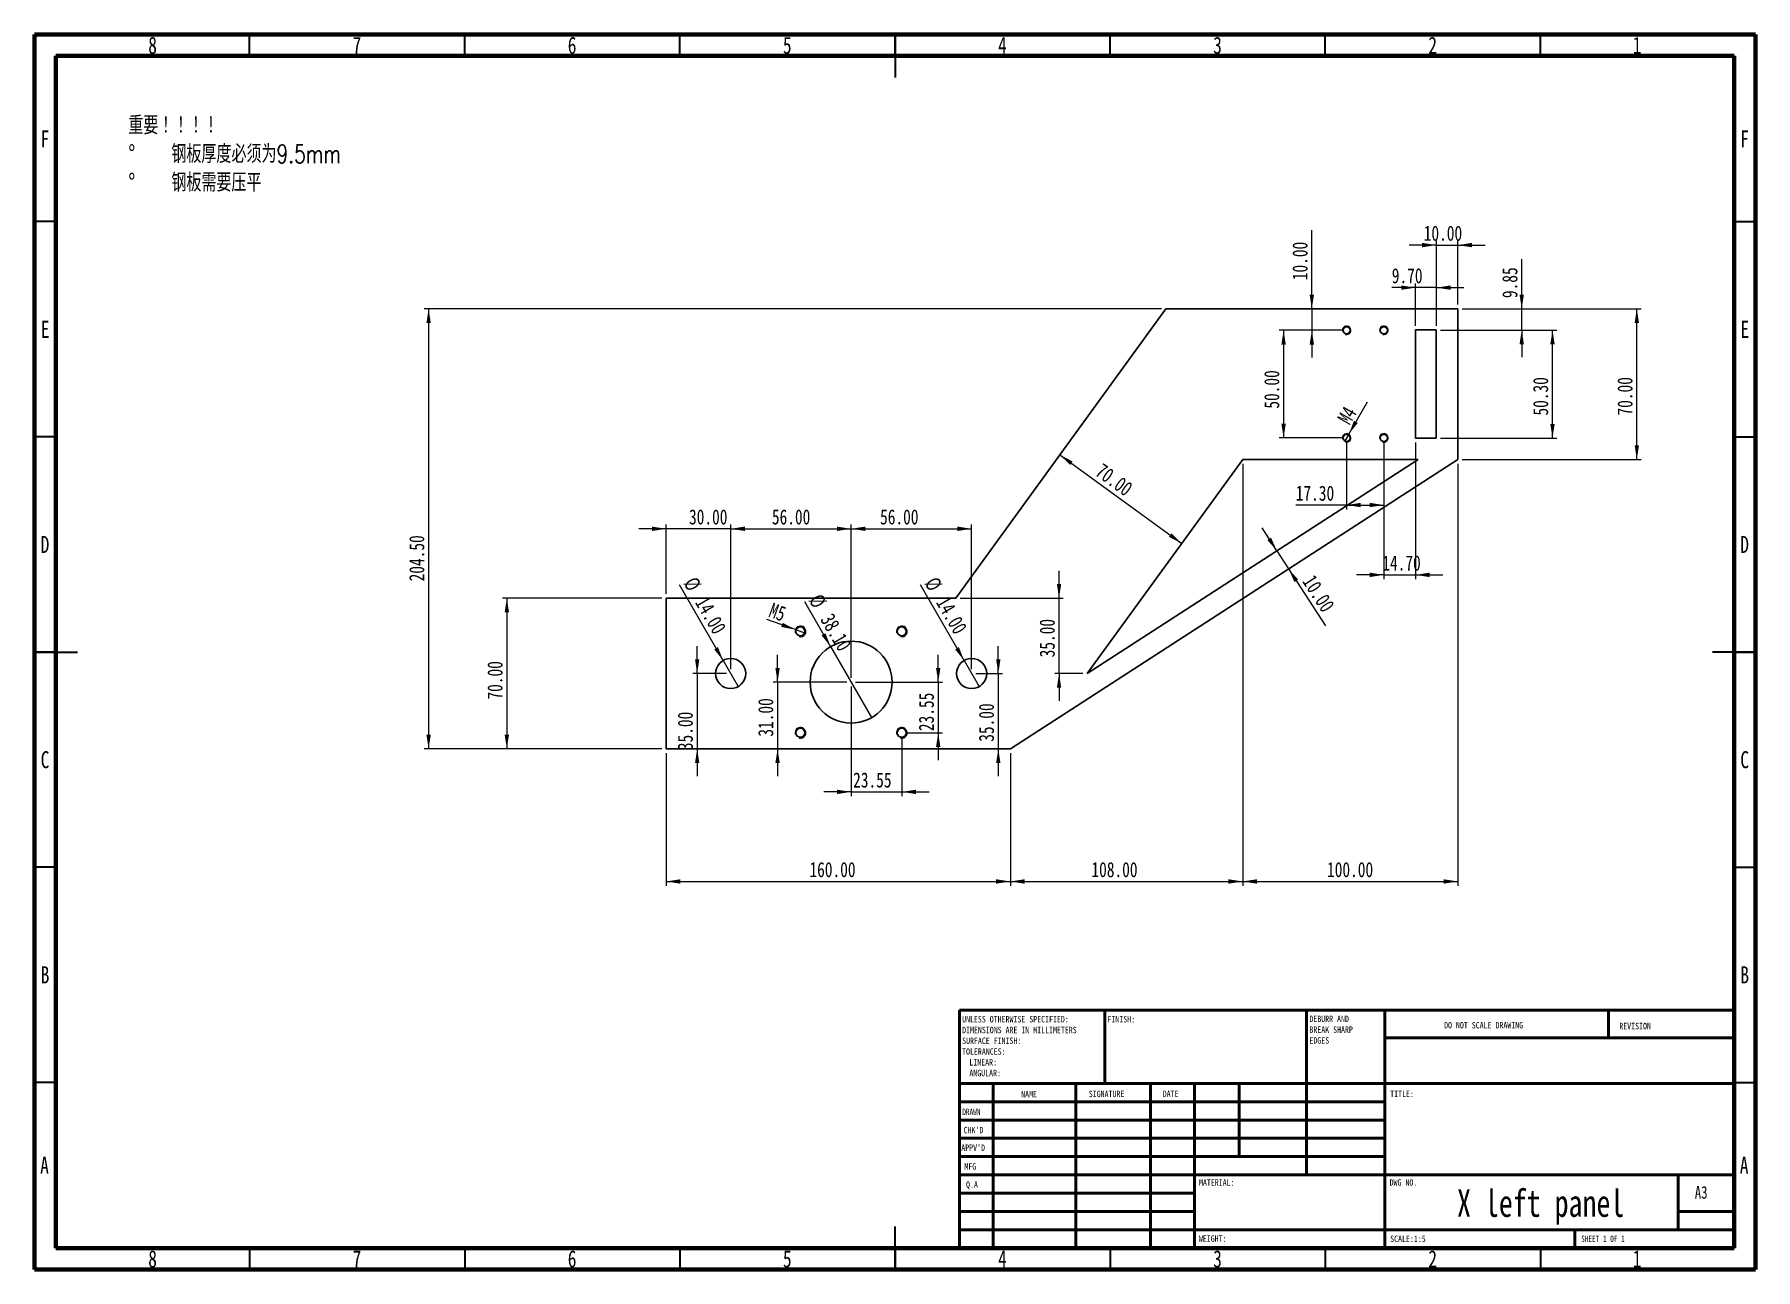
# Model space of a CAD drawing. Header units: millimetres. Extents: x 15 to 415, y 5 to 292.
import ezdxf

# ---------------------------------------------------------------- set-up
doc = ezdxf.new("R2010")
doc.units = ezdxf.units.MM
doc.styles.add('SLDTEXTSTYLE0', font='TXT', dxfattribs={"width": 0.75, "bigfont": 'bigfont'})
doc.styles.add('SLDTEXTSTYLE1', font='TXT', dxfattribs={"width": 0.75})
doc.styles.add('SLDTEXTSTYLE2', font='TXT', dxfattribs={"width": 0.686449})
doc.styles.add('SLDTEXTSTYLE3', font='TXT', dxfattribs={"width": 0.6875})
doc.dimstyles.new('SLDDIMSTYLE0', dxfattribs={"dimtxt": 3.5, "dimasz": 3.302, "dimexe": 0, "dimexo": 0.0625, "dimgap": 0.875, "dimtad": 1, "dimlfac": 2, "dimrnd": 1e-09, "dimzin": 4, "dimdsep": 46, "dimtxsty": 'SLDTEXTSTYLE1', "dimsah": 1, "dimcen": 0.09, "dimadec": 0, "dimazin": 1, "dimtfac": 1, "dimtofl": 0, "dimtmove": 0, "dimatfit": 3, "dimfxl": 0, "dimfrac": 2, "dimtolj": 1, "dimtzin": 12, "dimarcsym": 0})
doc.dimstyles.new('SLDDIMSTYLE1', dxfattribs={"dimtxt": 3.5, "dimasz": 3.302, "dimexe": 0, "dimexo": 0.0625, "dimgap": 0.875, "dimtad": 1, "dimlfac": 2, "dimrnd": 1e-09, "dimzin": 4, "dimdsep": 46, "dimtxsty": 'SLDTEXTSTYLE1', "dimsah": 1, "dimcen": 0.09, "dimadec": 0, "dimazin": 1, "dimtfac": 1, "dimtmove": 0, "dimatfit": 0, "dimfxl": 0, "dimfrac": 2, "dimtolj": 1, "dimtzin": 12, "dimarcsym": 0})
doc.dimstyles.new('SLDDIMSTYLE2', dxfattribs={"dimtxt": 3.5, "dimasz": 3.302, "dimexe": 0, "dimexo": 0.0625, "dimgap": 0.875, "dimtad": 1, "dimlfac": 2, "dimrnd": 1e-09, "dimzin": 12, "dimdsep": 46, "dimtxsty": 'SLDTEXTSTYLE1', "dimblk1": 'NONE', "dimsah": 1, "dimcen": 0, "dimadec": 0, "dimazin": 3, "dimtfac": 1, "dimtmove": 0, "dimatfit": 3, "dimldrblk": 'NONE', "dimfxl": 0, "dimfrac": 2, "dimtolj": 1, "dimtzin": 12, "dimarcsym": 0})
doc.dimstyles.new('SLDDIMSTYLE3', dxfattribs={"dimtxt": 3.5, "dimasz": 3.302, "dimexe": 0, "dimexo": 0.0625, "dimgap": 0.875, "dimtad": 1, "dimlfac": 2, "dimrnd": 1e-09, "dimzin": 12, "dimdsep": 46, "dimtxsty": 'SLDTEXTSTYLE1', "dimsah": 1, "dimcen": 0.09, "dimadec": 0, "dimazin": 3, "dimtfac": 1, "dimtmove": 0, "dimatfit": 0, "dimfxl": 0, "dimfrac": 2, "dimtolj": 1, "dimtzin": 12, "dimarcsym": 0})
doc.dimstyles.new('SLDDIMSTYLE4', dxfattribs={"dimtxt": 3.5, "dimasz": 3.302, "dimexe": 0, "dimexo": 0.0625, "dimgap": 0.875, "dimtad": 1, "dimlfac": 2, "dimrnd": 1e-09, "dimzin": 4, "dimdsep": 46, "dimtxsty": 'SLDTEXTSTYLE1', "dimblk1": 'NONE', "dimsah": 1, "dimcen": 0, "dimadec": 0, "dimazin": 1, "dimtfac": 1, "dimtmove": 0, "dimatfit": 3, "dimldrblk": 'NONE', "dimfxl": 0, "dimfrac": 2, "dimtolj": 1, "dimtzin": 12, "dimarcsym": 0})

# ---------------------------------------------------------------- blocks, each defined once
blk = doc.blocks.new('SW_NOTE_0')
at = {"color": 0, "linetype": 'Continuous', "lineweight": 0, "attachment_point": 1}
for s, insert, char_height, style in [('重要！！！！', (0, 5.46), 4.233, 'SLDTEXTSTYLE0'), ('%%d', (0, -1.19), 4.233, 'SLDTEXTSTYLE1'), ('钢板厚度必须为9.5mm', (10, -1.19), 4.2333, 'SLDTEXTSTYLE0'), ('%%d', (0, -7.83), 4.233, 'SLDTEXTSTYLE1'), ('钢板需要压平', (10, -7.83), 4.233, 'SLDTEXTSTYLE0')]:
    blk.add_mtext(s, dxfattribs=dict(at, insert=insert, char_height=char_height, style=style))
blk = doc.blocks.new('SW_NOTE_0_1')
at = {"color": 0, "linetype": 'Continuous', "lineweight": 0, "char_height": 1.5, "attachment_point": 1, "style": 'SLDTEXTSTYLE1'}
for s, insert in [('UNLESS OTHERWISE SPECIFIED:', (0, 1.93)), ('SURFACE FINISH:', (0, -3.07)), ('DIMENSIONS ARE IN MILLIMETERS', (0, -0.57)), ('TOLERANCES:', (0, -5.57)), ('ANGULAR:', (1.69, -10.57)), ('LINEAR:', (1.69, -8.07))]:
    blk.add_mtext(s, dxfattribs=dict(at, insert=insert))
blk = doc.blocks.new('SW_NOTE_0_2')
at = {"color": 0, "linetype": 'Continuous', "lineweight": 0, "char_height": 1.5, "attachment_point": 1, "style": 'SLDTEXTSTYLE1'}
for s, insert in [('DEBURR AND', (0, 1.93)), ('BREAK SHARP', (0, -0.57)), ('EDGES', (0, -3.07))]:
    blk.add_mtext(s, dxfattribs=dict(at, insert=insert))
blk = doc.blocks.new('_D')
at = {"color": 7, "linetype": 'Continuous', "lineweight": 0}
for p, q in [((160.81, 161), (123.79, 161)), ((124.79, 161), (124.79, 126)), ((160.81, 126), (123.79, 126))]:
    blk.add_line(p, q, dxfattribs=at)
at = {"color": 7, "linetype": 'Continuous', "lineweight": 18}
for points in [[(124.79, 161), (124.28, 157.69), (125.3, 157.69)], [(124.79, 126), (125.3, 129.3), (124.28, 129.3)]]:
    blk.add_solid(points, dxfattribs=at)
at = {"color": 7, "linetype": 'Continuous', "lineweight": 18, "insert": (120.28, 137.45), "char_height": 3.5, "attachment_point": 1, "rotation": 90, "style": 'SLDTEXTSTYLE1'}
blk.add_mtext('70.00', dxfattribs=at)
blk = doc.blocks.new('_D_1')
at = {"color": 7, "linetype": 'Continuous', "lineweight": 0}
for p, q in [((276.97, 228.25), (105.61, 228.25)), ((106.61, 228.25), (106.61, 126)), ((160.81, 126), (105.61, 126))]:
    blk.add_line(p, q, dxfattribs=at)
at = {"color": 7, "linetype": 'Continuous', "lineweight": 18}
for points in [[(106.61, 228.25), (106.1, 224.94), (107.12, 224.94)], [(106.61, 126), (107.12, 129.3), (106.1, 129.3)]]:
    blk.add_solid(points, dxfattribs=at)
at = {"color": 7, "linetype": 'Continuous', "lineweight": 18, "insert": (102.1, 164.91), "char_height": 3.5, "attachment_point": 1, "rotation": 90, "style": 'SLDTEXTSTYLE1'}
blk.add_mtext('204.50', dxfattribs=at)
blk = doc.blocks.new('_D_2')
at = {"color": 7, "linetype": 'Continuous', "lineweight": 0}
for p, q in [((161.81, 125), (161.81, 94.18)), ((241.81, 125), (241.81, 94.18)), ((161.81, 95.18), (241.81, 95.18))]:
    blk.add_line(p, q, dxfattribs=at)
at = {"color": 7, "linetype": 'Continuous', "lineweight": 18}
for points in [[(161.81, 95.18), (165.11, 94.67), (165.11, 95.69)], [(241.81, 95.18), (238.5, 95.69), (238.5, 94.67)]]:
    blk.add_solid(points, dxfattribs=at)
at = {"color": 7, "linetype": 'Continuous', "lineweight": 18, "insert": (195.12, 99.69), "char_height": 3.5, "attachment_point": 1, "style": 'SLDTEXTSTYLE1'}
blk.add_mtext('160.00', dxfattribs=at)
blk = doc.blocks.new('_D_3')
at = {"color": 7, "linetype": 'Continuous', "lineweight": 0}
for p, q in [((295.81, 192.25), (295.81, 94.18)), ((241.81, 125), (241.81, 94.18)), ((241.81, 95.18), (295.81, 95.18))]:
    blk.add_line(p, q, dxfattribs=at)
at = {"color": 7, "linetype": 'Continuous', "lineweight": 18}
for points in [[(241.81, 95.18), (245.11, 94.67), (245.11, 95.69)], [(295.81, 95.18), (292.5, 95.69), (292.5, 94.67)]]:
    blk.add_solid(points, dxfattribs=at)
at = {"color": 7, "linetype": 'Continuous', "lineweight": 18, "insert": (260.65, 99.69), "char_height": 3.5, "attachment_point": 1, "style": 'SLDTEXTSTYLE1'}
blk.add_mtext('108.00', dxfattribs=at)
blk = doc.blocks.new('_D_4')
at = {"color": 7, "linetype": 'Continuous', "lineweight": 0}
for p, q in [((295.81, 192.25), (295.81, 94.18)), ((345.81, 192.25), (345.81, 94.18)), ((295.81, 95.18), (345.81, 95.18))]:
    blk.add_line(p, q, dxfattribs=at)
at = {"color": 7, "linetype": 'Continuous', "lineweight": 18}
for points in [[(295.81, 95.18), (299.11, 94.67), (299.11, 95.69)], [(345.81, 95.18), (342.5, 95.69), (342.5, 94.67)]]:
    blk.add_solid(points, dxfattribs=at)
at = {"color": 7, "linetype": 'Continuous', "lineweight": 18, "insert": (315.41, 99.69), "char_height": 3.5, "attachment_point": 1, "style": 'SLDTEXTSTYLE1'}
blk.add_mtext('100.00', dxfattribs=at)
blk = doc.blocks.new('_D_5')
at = {"color": 7, "linetype": 'Continuous', "lineweight": 0}
for p, q in [((346.81, 228.25), (388.4, 228.25)), ((387.4, 193.25), (387.4, 228.25)), ((346.81, 193.25), (388.4, 193.25))]:
    blk.add_line(p, q, dxfattribs=at)
at = {"color": 7, "linetype": 'Continuous', "lineweight": 18}
for points in [[(387.4, 228.25), (386.89, 224.94), (387.91, 224.94)], [(387.4, 193.25), (387.91, 196.55), (386.89, 196.55)]]:
    blk.add_solid(points, dxfattribs=at)
at = {"color": 7, "linetype": 'Continuous', "lineweight": 18, "insert": (382.89, 203.45), "char_height": 3.5, "attachment_point": 1, "rotation": 90, "style": 'SLDTEXTSTYLE1'}
blk.add_mtext('70.00', dxfattribs=at)
blk = doc.blocks.new('_D_6')
at = {"color": 7, "linetype": 'Continuous', "lineweight": 0}
blk.add_line((253.31, 194.3), (281.63, 173.73), dxfattribs=at)
at = {"color": 7, "linetype": 'Continuous', "lineweight": 18}
for points in [[(253.31, 194.3), (255.69, 191.95), (256.28, 192.78)], [(281.63, 173.73), (279.26, 176.08), (278.66, 175.26)]]:
    blk.add_solid(points, dxfattribs=at)
at = {"color": 7, "linetype": 'Continuous', "lineweight": 18, "insert": (263.35, 192.59), "char_height": 3.5, "attachment_point": 1, "rotation": 324.0004, "style": 'SLDTEXTSTYLE1'}
blk.add_mtext('70.00', dxfattribs=at)
blk = doc.blocks.new('_D_7')
at = {"color": 7, "linetype": 'Continuous', "lineweight": 0}
for p, q in [((341.81, 223.32), (368.81, 223.32)), ((367.81, 198.17), (367.81, 223.32)), ((341.81, 198.17), (368.81, 198.17))]:
    blk.add_line(p, q, dxfattribs=at)
at = {"color": 7, "linetype": 'Continuous', "lineweight": 18}
for points in [[(367.81, 223.32), (367.3, 220.02), (368.31, 220.02)], [(367.81, 198.17), (368.31, 201.47), (367.3, 201.47)]]:
    blk.add_solid(points, dxfattribs=at)
at = {"color": 7, "linetype": 'Continuous', "lineweight": 18, "insert": (363.29, 203.44), "char_height": 3.5, "attachment_point": 1, "rotation": 90, "style": 'SLDTEXTSTYLE1'}
blk.add_mtext('50.30', dxfattribs=at)
blk = doc.blocks.new('_D_8')
at = {"color": 7, "linetype": 'Continuous', "lineweight": 0}
for p, q in [((319.96, 197.25), (319.96, 181.65)), ((328.61, 197.25), (328.61, 181.65)), ((319.96, 182.65), (308.14, 182.65)), ((319.96, 182.65), (328.61, 182.65))]:
    blk.add_line(p, q, dxfattribs=at)
at = {"color": 7, "linetype": 'Continuous', "lineweight": 18}
for points in [[(319.96, 182.65), (323.26, 182.14), (323.26, 183.16)], [(328.61, 182.65), (325.3, 183.16), (325.3, 182.14)]]:
    blk.add_solid(points, dxfattribs=at)
at = {"color": 7, "linetype": 'Continuous', "lineweight": 18, "insert": (308.14, 187.16), "char_height": 3.5, "attachment_point": 1, "style": 'SLDTEXTSTYLE1'}
blk.add_mtext('17.30', dxfattribs=at)
blk = doc.blocks.new('_D_9')
at = {"color": 7, "linetype": 'Continuous', "lineweight": 0}
for p, q in [((328.61, 197.25), (328.61, 165.42)), ((335.96, 197.17), (335.96, 165.42)), ((328.61, 166.42), (322.26, 166.42)), ((328.61, 166.42), (335.96, 166.42)), ((335.96, 166.42), (342.31, 166.42))]:
    blk.add_line(p, q, dxfattribs=at)
at = {"color": 7, "linetype": 'Continuous', "lineweight": 18}
for points in [[(328.61, 166.42), (325.3, 166.93), (325.3, 165.91)], [(335.96, 166.42), (339.26, 165.91), (339.26, 166.93)]]:
    blk.add_solid(points, dxfattribs=at)
at = {"color": 7, "linetype": 'Continuous', "lineweight": 18, "insert": (328.25, 170.93), "char_height": 3.5, "attachment_point": 1, "style": 'SLDTEXTSTYLE1'}
blk.add_mtext('14.70', dxfattribs=at)
blk = doc.blocks.new('_D_10')
at = {"color": 7, "linetype": 'Continuous', "lineweight": 0}
for p, q in [((318.96, 223.25), (304.31, 223.25)), ((305.31, 223.25), (305.31, 198.25)), ((318.96, 198.25), (304.31, 198.25))]:
    blk.add_line(p, q, dxfattribs=at)
at = {"color": 7, "linetype": 'Continuous', "lineweight": 18}
for points in [[(305.31, 223.25), (304.8, 219.94), (305.82, 219.94)], [(305.31, 198.25), (305.82, 201.55), (304.8, 201.55)]]:
    blk.add_solid(points, dxfattribs=at)
at = {"color": 7, "linetype": 'Continuous', "lineweight": 18, "insert": (300.8, 205.04), "char_height": 3.5, "attachment_point": 1, "rotation": 90, "style": 'SLDTEXTSTYLE1'}
blk.add_mtext('50.00', dxfattribs=at)
blk = doc.blocks.new('_D_11')
at = {"color": 7, "linetype": 'Continuous', "lineweight": 0}
for p, q in [((311.87, 228.25), (311.87, 246.52)), ((311.87, 228.25), (311.87, 223.25)), ((318.96, 223.25), (310.87, 223.25)), ((311.87, 223.25), (311.87, 216.9))]:
    blk.add_line(p, q, dxfattribs=at)
at = {"color": 7, "linetype": 'Continuous', "lineweight": 18}
for points in [[(311.87, 228.25), (312.38, 231.55), (311.36, 231.55)], [(311.87, 223.25), (311.36, 219.94), (312.38, 219.94)]]:
    blk.add_solid(points, dxfattribs=at)
at = {"color": 7, "linetype": 'Continuous', "lineweight": 18, "insert": (307.36, 234.89), "char_height": 3.5, "attachment_point": 1, "rotation": 90, "style": 'SLDTEXTSTYLE1'}
blk.add_mtext('10.00', dxfattribs=at)
blk = doc.blocks.new('_D_12')
at = {"color": 7, "linetype": 'Continuous', "lineweight": 0}
for q in [(324.78, 206.61), (319.46, 197.38)]:
    blk.add_line((320.46, 199.11), q, dxfattribs=at)
at = {"color": 7, "linetype": 'Continuous', "lineweight": 18}
blk.add_solid([(320.46, 199.11), (322.55, 201.72), (321.67, 202.23)], dxfattribs=at)
at = {"color": 7, "linetype": 'Continuous', "lineweight": 18, "insert": (317.62, 202.81), "char_height": 3.5, "attachment_point": 1, "rotation": 60, "style": 'SLDTEXTSTYLE1'}
blk.add_mtext('M4', dxfattribs=at)
blk = doc.blocks.new('_None')
blk = doc.blocks.new('_D_13')
at = {"color": 7, "linetype": 'Continuous', "lineweight": 0}
for p, q in [((335.96, 233.16), (330.46, 233.16)), ((335.96, 224.32), (335.96, 234.16)), ((340.81, 233.16), (335.96, 233.16)), ((340.81, 224.32), (340.81, 234.16)), ((340.81, 233.16), (347.16, 233.16))]:
    blk.add_line(p, q, dxfattribs=at)
at = {"color": 7, "linetype": 'Continuous', "lineweight": 18}
for points in [[(335.96, 233.16), (332.65, 233.67), (332.65, 232.66)], [(340.81, 233.16), (344.11, 232.66), (344.11, 233.67)]]:
    blk.add_solid(points, dxfattribs=at)
at = {"color": 7, "linetype": 'Continuous', "lineweight": 18, "insert": (330.46, 237.68), "char_height": 3.5, "attachment_point": 1, "style": 'SLDTEXTSTYLE1'}
blk.add_mtext('9.70', dxfattribs=at)
blk = doc.blocks.new('_D_14')
at = {"color": 7, "linetype": 'Continuous', "lineweight": 0}
for p, q in [((340.81, 224.32), (340.81, 244.05)), ((345.81, 229.25), (345.81, 244.05)), ((340.81, 243.05), (334.46, 243.05)), ((340.81, 243.05), (345.81, 243.05)), ((345.81, 243.05), (352.16, 243.05))]:
    blk.add_line(p, q, dxfattribs=at)
at = {"color": 7, "linetype": 'Continuous', "lineweight": 18}
for points in [[(340.81, 243.05), (337.5, 243.56), (337.5, 242.54)], [(345.81, 243.05), (349.11, 242.54), (349.11, 243.56)]]:
    blk.add_solid(points, dxfattribs=at)
at = {"color": 7, "linetype": 'Continuous', "lineweight": 18, "insert": (337.88, 247.56), "char_height": 3.5, "attachment_point": 1, "style": 'SLDTEXTSTYLE1'}
blk.add_mtext('10.00', dxfattribs=at)
blk = doc.blocks.new('_D_15')
at = {"color": 7, "linetype": 'Continuous', "lineweight": 0}
for p, q in [((360.65, 228.25), (360.65, 239.79)), ((346.81, 228.25), (361.65, 228.25)), ((360.65, 223.32), (360.65, 228.25)), ((341.81, 223.32), (361.65, 223.32)), ((360.65, 223.32), (360.65, 216.97))]:
    blk.add_line(p, q, dxfattribs=at)
at = {"color": 7, "linetype": 'Continuous', "lineweight": 18}
for points in [[(360.65, 228.25), (361.16, 231.55), (360.14, 231.55)], [(360.65, 223.32), (360.14, 220.02), (361.16, 220.02)]]:
    blk.add_solid(points, dxfattribs=at)
at = {"color": 7, "linetype": 'Continuous', "lineweight": 18, "insert": (356.14, 230.74), "char_height": 3.5, "attachment_point": 1, "rotation": 90, "style": 'SLDTEXTSTYLE1'}
blk.add_mtext('9.85', dxfattribs=at)
blk = doc.blocks.new('_D_16')
at = {"color": 7, "linetype": 'Continuous', "lineweight": 0}
for p, q in [((303.76, 172.01), (300.31, 177.34)), ((303.76, 172.01), (306.47, 167.81)), ((306.47, 167.81), (315.03, 154.57))]:
    blk.add_line(p, q, dxfattribs=at)
at = {"color": 7, "linetype": 'Continuous', "lineweight": 18}
for points in [[(303.76, 172.01), (302.39, 175.06), (301.54, 174.51)], [(306.47, 167.81), (307.84, 164.76), (308.69, 165.32)]]:
    blk.add_solid(points, dxfattribs=at)
at = {"color": 7, "linetype": 'Continuous', "lineweight": 18, "insert": (312.5, 166.8), "char_height": 3.5, "attachment_point": 1, "rotation": 302.8881, "style": 'SLDTEXTSTYLE1'}
blk.add_mtext('10.00', dxfattribs=at)
blk = doc.blocks.new('_D_17')
at = {"color": 7, "linetype": 'Continuous', "lineweight": 0}
for p, q in [((253.12, 161), (253.12, 167.35)), ((230.11, 161), (254.12, 161)), ((253.12, 143.5), (253.12, 161)), ((258.66, 143.5), (252.12, 143.5)), ((253.12, 143.5), (253.12, 137.15))]:
    blk.add_line(p, q, dxfattribs=at)
at = {"color": 7, "linetype": 'Continuous', "lineweight": 18}
for points in [[(253.12, 161), (253.63, 164.3), (252.62, 164.3)], [(253.12, 143.5), (252.62, 140.19), (253.63, 140.19)]]:
    blk.add_solid(points, dxfattribs=at)
at = {"color": 7, "linetype": 'Continuous', "lineweight": 18, "insert": (248.61, 147.25), "char_height": 3.5, "attachment_point": 1, "rotation": 90, "style": 'SLDTEXTSTYLE1'}
blk.add_mtext('35.00', dxfattribs=at)
blk = doc.blocks.new('_D_18')
at = {"color": 7, "linetype": 'Continuous', "lineweight": 0}
for q in [(164.92, 164.09), (178.56, 140.47)]:
    blk.add_line((175.06, 146.53), q, dxfattribs=at)
at = {"color": 7, "linetype": 'Continuous', "lineweight": 18}
blk.add_solid([(175.06, 146.53), (173.84, 149.64), (172.96, 149.13)], dxfattribs=at)
at = {"color": 7, "linetype": 'Continuous', "lineweight": 18, "char_height": 3.5, "attachment_point": 1, "rotation": 300, "style": 'SLDTEXTSTYLE1'}
for s, insert in [('%%c', (168.79, 166.32)), ('14.00', (171.47, 161.78))]:
    blk.add_mtext(s, dxfattribs=dict(at, insert=insert))
blk = doc.blocks.new('_D_19')
at = {"color": 7, "linetype": 'Continuous', "lineweight": 0}
for q in [(194.04, 160.15), (209.57, 133.25)]:
    blk.add_line((200.04, 149.75), q, dxfattribs=at)
at = {"color": 7, "linetype": 'Continuous', "lineweight": 18}
blk.add_solid([(200.04, 149.75), (198.83, 152.86), (197.95, 152.35)], dxfattribs=at)
at = {"color": 7, "linetype": 'Continuous', "lineweight": 18, "char_height": 3.5, "attachment_point": 1, "rotation": 300, "style": 'SLDTEXTSTYLE1'}
for s, insert in [('%%c', (197.89, 162.37)), ('38.10', (200.58, 157.83))]:
    blk.add_mtext(s, dxfattribs=dict(at, insert=insert))
blk = doc.blocks.new('_D_20')
at = {"color": 7, "linetype": 'Continuous', "lineweight": 0}
for q in [(220.92, 164.09), (234.56, 140.47)]:
    blk.add_line((231.06, 146.53), q, dxfattribs=at)
at = {"color": 7, "linetype": 'Continuous', "lineweight": 18}
blk.add_solid([(231.06, 146.53), (229.84, 149.64), (228.96, 149.13)], dxfattribs=at)
at = {"color": 7, "linetype": 'Continuous', "lineweight": 18, "char_height": 3.5, "attachment_point": 1, "rotation": 300, "style": 'SLDTEXTSTYLE1'}
for s, insert in [('%%c', (224.79, 166.32)), ('14.00', (227.47, 161.78))]:
    blk.add_mtext(s, dxfattribs=dict(at, insert=insert))
blk = doc.blocks.new('_D_21')
at = {"color": 7, "linetype": 'Continuous', "lineweight": 0}
for p, q in [((161.81, 177.13), (155.46, 177.13)), ((161.81, 162), (161.81, 178.13)), ((176.81, 177.13), (161.81, 177.13)), ((176.81, 144.5), (176.81, 178.13)), ((176.81, 177.13), (183.16, 177.13))]:
    blk.add_line(p, q, dxfattribs=at)
at = {"color": 7, "linetype": 'Continuous', "lineweight": 18}
for points in [[(161.81, 177.13), (158.5, 177.64), (158.5, 176.62)], [(176.81, 177.13), (180.11, 176.62), (180.11, 177.64)]]:
    blk.add_solid(points, dxfattribs=at)
at = {"color": 7, "linetype": 'Continuous', "lineweight": 18, "insert": (167.13, 181.64), "char_height": 3.5, "attachment_point": 1, "style": 'SLDTEXTSTYLE1'}
blk.add_mtext('30.00', dxfattribs=at)
blk = doc.blocks.new('_D_22')
at = {"color": 7, "linetype": 'Continuous', "lineweight": 0}
for p, q in [((176.81, 144.5), (176.81, 178.13)), ((176.81, 177.13), (204.81, 177.13)), ((204.81, 142.5), (204.81, 178.13))]:
    blk.add_line(p, q, dxfattribs=at)
at = {"color": 7, "linetype": 'Continuous', "lineweight": 18}
for points in [[(176.81, 177.13), (180.11, 176.62), (180.11, 177.64)], [(204.81, 177.13), (201.5, 177.64), (201.5, 176.62)]]:
    blk.add_solid(points, dxfattribs=at)
at = {"color": 7, "linetype": 'Continuous', "lineweight": 18, "insert": (186.39, 181.64), "char_height": 3.5, "attachment_point": 1, "style": 'SLDTEXTSTYLE1'}
blk.add_mtext('56.00', dxfattribs=at)
blk = doc.blocks.new('_D_23')
at = {"color": 7, "linetype": 'Continuous', "lineweight": 0}
for p, q in [((204.81, 140.5), (204.81, 115)), ((216.58, 128.72), (216.58, 115)), ((204.81, 116), (198.46, 116)), ((204.81, 116), (216.58, 116)), ((216.58, 116), (222.93, 116))]:
    blk.add_line(p, q, dxfattribs=at)
at = {"color": 7, "linetype": 'Continuous', "lineweight": 18}
for points in [[(204.81, 116), (201.5, 116.5), (201.5, 115.49)], [(216.58, 116), (219.88, 115.49), (219.88, 116.5)]]:
    blk.add_solid(points, dxfattribs=at)
at = {"color": 7, "linetype": 'Continuous', "lineweight": 18, "insert": (205.27, 120.51), "char_height": 3.5, "attachment_point": 1, "style": 'SLDTEXTSTYLE1'}
blk.add_mtext('23.55', dxfattribs=at)
blk = doc.blocks.new('_D_24')
at = {"color": 7, "linetype": 'Continuous', "lineweight": 0}
for p, q in [((225.04, 141.5), (225.04, 147.85)), ((205.81, 141.5), (226.04, 141.5)), ((225.04, 141.5), (225.04, 129.72)), ((217.58, 129.72), (226.04, 129.72)), ((225.04, 129.72), (225.04, 123.37))]:
    blk.add_line(p, q, dxfattribs=at)
at = {"color": 7, "linetype": 'Continuous', "lineweight": 18}
for points in [[(225.04, 141.5), (225.55, 144.8), (224.53, 144.8)], [(225.04, 129.72), (224.53, 126.42), (225.55, 126.42)]]:
    blk.add_solid(points, dxfattribs=at)
at = {"color": 7, "linetype": 'Continuous', "lineweight": 18, "insert": (220.53, 130.11), "char_height": 3.5, "attachment_point": 1, "rotation": 90, "style": 'SLDTEXTSTYLE1'}
blk.add_mtext('23.55', dxfattribs=at)
blk = doc.blocks.new('_D_25')
at = {"color": 7, "linetype": 'Continuous', "lineweight": 0}
for p, q in [((204.81, 142.5), (204.81, 178.13)), ((204.81, 177.13), (232.81, 177.13)), ((232.81, 144.5), (232.81, 178.13))]:
    blk.add_line(p, q, dxfattribs=at)
at = {"color": 7, "linetype": 'Continuous', "lineweight": 18}
for points in [[(204.81, 177.13), (208.11, 176.62), (208.11, 177.64)], [(232.81, 177.13), (229.5, 177.64), (229.5, 176.62)]]:
    blk.add_solid(points, dxfattribs=at)
at = {"color": 7, "linetype": 'Continuous', "lineweight": 18, "insert": (211.53, 181.64), "char_height": 3.5, "attachment_point": 1, "style": 'SLDTEXTSTYLE1'}
blk.add_mtext('56.00', dxfattribs=at)
blk = doc.blocks.new('_D_26')
at = {"color": 7, "linetype": 'Continuous', "lineweight": 0}
for p, q in [((169.02, 143.5), (169.02, 149.85)), ((175.81, 143.5), (168.02, 143.5)), ((169.02, 143.5), (169.02, 126)), ((169.02, 126), (169.02, 119.65))]:
    blk.add_line(p, q, dxfattribs=at)
at = {"color": 7, "linetype": 'Continuous', "lineweight": 18}
for points in [[(169.02, 143.5), (169.53, 146.8), (168.52, 146.8)], [(169.02, 126), (168.52, 122.69), (169.53, 122.69)]]:
    blk.add_solid(points, dxfattribs=at)
at = {"color": 7, "linetype": 'Continuous', "lineweight": 18, "insert": (164.51, 125.69), "char_height": 3.5, "attachment_point": 1, "rotation": 90, "style": 'SLDTEXTSTYLE1'}
blk.add_mtext('35.00', dxfattribs=at)
blk = doc.blocks.new('_D_27')
at = {"color": 7, "linetype": 'Continuous', "lineweight": 0}
for p, q in [((187.71, 141.5), (187.71, 147.85)), ((203.81, 141.5), (186.71, 141.5)), ((187.71, 141.5), (187.71, 126)), ((187.71, 126), (187.71, 119.65))]:
    blk.add_line(p, q, dxfattribs=at)
at = {"color": 7, "linetype": 'Continuous', "lineweight": 18}
for points in [[(187.71, 141.5), (188.22, 144.8), (187.2, 144.8)], [(187.71, 126), (187.2, 122.69), (188.22, 122.69)]]:
    blk.add_solid(points, dxfattribs=at)
at = {"color": 7, "linetype": 'Continuous', "lineweight": 18, "insert": (183.2, 128.83), "char_height": 3.5, "attachment_point": 1, "rotation": 90, "style": 'SLDTEXTSTYLE1'}
blk.add_mtext('31.00', dxfattribs=at)
blk = doc.blocks.new('_D_28')
at = {"color": 7, "linetype": 'Continuous', "lineweight": 0}
for q in [(185.2, 156.08), (194.21, 152.85)]:
    blk.add_line((191.85, 153.69), q, dxfattribs=at)
at = {"color": 7, "linetype": 'Continuous', "lineweight": 18}
blk.add_solid([(191.85, 153.69), (188.92, 155.28), (188.57, 154.33)], dxfattribs=at)
at = {"color": 7, "linetype": 'Continuous', "lineweight": 18, "insert": (186.62, 160.04), "char_height": 3.5, "attachment_point": 1, "rotation": 340.3018, "style": 'SLDTEXTSTYLE1'}
blk.add_mtext('M5', dxfattribs=at)
blk = doc.blocks.new('_D_29')
at = {"color": 7, "linetype": 'Continuous', "lineweight": 0}
for p, q in [((239.01, 143.5), (239.01, 149.85)), ((233.81, 143.5), (240.01, 143.5)), ((239.01, 143.5), (239.01, 126)), ((239.01, 126), (239.01, 119.65))]:
    blk.add_line(p, q, dxfattribs=at)
at = {"color": 7, "linetype": 'Continuous', "lineweight": 18}
for points in [[(239.01, 143.5), (239.51, 146.8), (238.5, 146.8)], [(239.01, 126), (238.5, 122.69), (239.51, 122.69)]]:
    blk.add_solid(points, dxfattribs=at)
at = {"color": 7, "linetype": 'Continuous', "lineweight": 18, "insert": (234.49, 127.64), "char_height": 3.5, "attachment_point": 1, "rotation": 90, "style": 'SLDTEXTSTYLE1'}
blk.add_mtext('35.00', dxfattribs=at)

msp = doc.modelspace()

# ---------------------------------------------------------------- linework, layer by layer
at = {"color": 7, "linetype": 'Continuous', "lineweight": 70}
for p, q in [((15, 5), (15, 292)), ((15, 292), (415, 292)), ((415, 292), (415, 5)), ((20, 10), (20, 287)), ((20, 287), (410, 287)), ((410, 287), (410, 10)), ((410, 10), (20, 10)), ((415, 5), (15, 5))]:
    msp.add_line(p, q, dxfattribs=at)
at = {"color": 7, "linetype": 'Continuous', "lineweight": 35}
for p, q in [((65, 287), (65, 292)), ((115, 287), (115, 292)), ((165, 287), (165, 292)), ((215, 292), (215, 282)), ((215, 287), (215, 292)), ((265, 287), (265, 292)), ((315, 287), (315, 292)), ((365, 287), (365, 292)), ((20, 248.5), (15, 248.5)), ((410, 248.5), (415, 248.5)), ((20, 198.5), (15, 198.5)), ((410, 198.5), (415, 198.5)), ((15, 148.5), (25, 148.5)), ((20, 148.5), (15, 148.5)), ((415, 148.5), (405, 148.5)), ((410, 148.5), (415, 148.5)), ((20, 98.5), (15, 98.5)), ((410, 98.5), (415, 98.5)), ((20, 48.5), (15, 48.5)), ((410, 48.5), (415, 48.5)), ((215, 5), (215, 15)), ((65, 10), (65, 5)), ((115, 10), (115, 5)), ((165, 10), (165, 5)), ((215, 10), (215, 5)), ((265, 10), (265, 5)), ((315, 10), (315, 5)), ((365, 10), (365, 5))]:
    msp.add_line(p, q, dxfattribs=at)
at = {"color": 7, "linetype": 'Continuous', "lineweight": 25}
for p, q in [((277.9722, 228.2469), (229.113, 160.9969)), ((345.8058, 228.2469), (277.9722, 228.2469)), ((345.8058, 193.2469), (345.8058, 228.2469)), ((340.8058, 223.3219), (335.9558, 223.3219)), ((335.9558, 223.3219), (335.9558, 198.1719)), ((340.8058, 198.1719), (340.8058, 223.3219)), ((335.9558, 198.1719), (340.8058, 198.1719)), ((241.8058, 125.9969), (345.8058, 193.2469)), ((259.6609, 143.4969), (336.5977, 193.2469)), ((295.8058, 193.2469), (259.6609, 143.4969)), ((336.5977, 193.2469), (295.8058, 193.2469)), ((161.8058, 160.9969), (161.8058, 125.9969)), ((229.113, 160.9969), (161.8058, 160.9969)), ((161.8058, 125.9969), (241.8058, 125.9969))]:
    msp.add_line(p, q, dxfattribs=at)
at = {"color": 7, "linetype": 'Continuous', "lineweight": 50}
for p, q in [((230, 65.25), (410, 65.25)), ((230, 65.25), (230, 10)), ((263.8, 48.25), (263.8, 65.25)), ((310.6, 65.25), (310.6, 27)), ((328.8, 65.25), (328.8, 10)), ((380.8, 58.875), (380.8, 65.25)), ((410, 58.875), (328.8, 58.875)), ((410, 48.25), (230, 48.25)), ((237.8, 48.25), (237.8, 10)), ((256.991, 48.25), (256.991, 10)), ((274.3989, 48.25), (274.3989, 10)), ((284.6, 10), (284.6, 48.25)), ((295, 31.25), (295, 48.25)), ((328.8, 44), (230, 44)), ((328.8, 39.75), (230, 39.75)), ((328.8, 35.5), (230, 35.5)), ((328.8, 31.25), (230, 31.25)), ((284.6, 27), (230, 27)), ((284.6, 27), (410, 27)), ((397, 14.25), (397, 27)), ((284.6, 22.7499), (230, 22.7499)), ((284.6, 18.5), (230, 18.5)), ((410, 18.5), (397, 18.5)), ((230, 14.25), (410, 14.25)), ((373, 10), (373, 14.25))]:
    msp.add_line(p, q, dxfattribs=at)
at = {"color": 7, "linetype": 'Continuous', "lineweight": 25}
for centre, radius in [((319.9558, 223.2469), 0.825), ((328.6058, 223.2469), 0.825), ((319.9558, 198.2469), 0.825), ((328.6058, 198.2469), 0.825), ((193.0308, 153.2719), 1.05), ((216.5808, 153.2719), 1.05), ((204.8058, 141.4969), 9.525), ((176.8058, 143.4969), 3.5), ((232.8058, 143.4969), 3.5), ((193.0308, 129.7219), 1.05), ((216.5808, 129.7219), 1.05)]:
    msp.add_circle(centre, radius, dxfattribs=at)
at = {"color": 7, "linetype": 'Continuous', "lineweight": 18}
for centre, radius in [((319.9558, 223.2469), 1), ((328.6058, 223.2469), 1), ((319.9558, 198.2469), 1), ((328.6058, 198.2469), 1), ((193.0308, 153.2719), 1.25), ((216.5808, 153.2719), 1.25), ((193.0308, 129.7219), 1.25), ((216.5808, 129.7219), 1.25)]:
    msp.add_arc(centre, radius, 255, 195, dxfattribs=at)

# ---------------------------------------------------------------- block references
at = {"color": 7, "linetype": 'Continuous', "lineweight": 0}
for name, p in [('SW_NOTE_0', (36.8236, 267.5468)), ('SW_NOTE_0_2', (311.3092, 62.0695)), ('SW_NOTE_0_1', (230.5937, 61.9874))]:
    msp.add_blockref(name, p, dxfattribs=at)

# ---------------------------------------------------------------- texts
for s, insert, char_height, attachment_point, style in [('8', (42.46, 291.4683), 3.9687, 2, 'SLDTEXTSTYLE1'), ('7', (89.96, 291.4683), 3.9687, 2, 'SLDTEXTSTYLE1'), ('6', (139.96, 291.4683), 3.9687, 2, 'SLDTEXTSTYLE1'), ('5', (189.96, 291.4683), 3.9687, 2, 'SLDTEXTSTYLE1'), ('4', (239.96, 291.4683), 3.9687, 2, 'SLDTEXTSTYLE1'), ('3', (289.96, 291.4683), 3.9687, 2, 'SLDTEXTSTYLE1'), ('2', (339.96, 291.4683), 3.9687, 2, 'SLDTEXTSTYLE1'), ('1', (387.46, 291.4683), 3.9687, 2, 'SLDTEXTSTYLE1'), ('F', (17.4577, 269.7183), 3.9687, 2, 'SLDTEXTSTYLE1'), ('F', (412.4577, 269.7183), 3.9687, 2, 'SLDTEXTSTYLE1'), ('E', (17.5078, 225.4683), 3.9687, 2, 'SLDTEXTSTYLE1'), ('E', (412.5078, 225.4683), 3.9687, 2, 'SLDTEXTSTYLE1'), ('D', (17.4527, 175.4683), 3.9687, 2, 'SLDTEXTSTYLE1'), ('D', (412.4527, 175.4683), 3.9687, 2, 'SLDTEXTSTYLE1'), ('C', (17.4587, 125.4683), 3.9687, 2, 'SLDTEXTSTYLE1'), ('C', (412.4587, 125.4683), 3.9687, 2, 'SLDTEXTSTYLE1'), ('B', (17.4706, 75.4683), 3.9687, 2, 'SLDTEXTSTYLE1'), ('B', (412.4706, 75.4683), 3.9687, 2, 'SLDTEXTSTYLE1'), ('FINISH:', (264.3713, 63.9193), 1.5, 1, 'SLDTEXTSTYLE1'), ('DO NOT SCALE DRAWING', (342.6146, 62.533), 1.5, 1, 'SLDTEXTSTYLE1'), ('REVISION', (383.3276, 62.3349), 1.5, 1, 'SLDTEXTSTYLE1'), ('NAME', (244.3222, 46.5015), 1.5, 1, 'SLDTEXTSTYLE1'), ('SIGNATURE', (260.0336, 46.5618), 1.5, 1, 'SLDTEXTSTYLE1'), ('DATE', (277.2147, 46.5762), 1.5, 1, 'SLDTEXTSTYLE1'), ('TITLE:', (330.0902, 46.5762), 1.5, 1, 'SLDTEXTSTYLE1'), ('DRAWN', (230.6434, 42.3848), 1.5, 1, 'SLDTEXTSTYLE2'), ("CHK'D", (230.9392, 38.1619), 1.5, 1, 'SLDTEXTSTYLE1'), ("APPV'D", (230.4017, 34.0659), 1.5, 1, 'SLDTEXTSTYLE1'), ('A', (17.3397, 31.2183), 3.9687, 2, 'SLDTEXTSTYLE1'), ('MFG', (231.124, 29.7158), 1.5, 1, 'SLDTEXTSTYLE1'), ('A', (412.3397, 31.2183), 3.9687, 2, 'SLDTEXTSTYLE1'), ('Q.A', (231.509, 25.5047), 1.5, 1, 'SLDTEXTSTYLE1'), ('MATERIAL:', (285.6459, 25.9861), 1.5, 1, 'SLDTEXTSTYLE1'), ('DWG NO.', (329.953, 25.9861), 1.5, 1, 'SLDTEXTSTYLE1'), ('X left panel', (365.0561, 23.6069), 6.35, 2, 'SLDTEXTSTYLE1'), ('A3', (400.8712, 24.4064), 2.91042, 1, 'SLDTEXTSTYLE1'), ('WEIGHT:', (285.6178, 12.9493), 1.4986, 1, 'SLDTEXTSTYLE1'), ('SCALE:1:5', (330.074, 12.9001), 1.5, 1, 'SLDTEXTSTYLE1'), ('SHEET 1 OF 1', (374.4783, 12.9001), 1.5, 1, 'SLDTEXTSTYLE3'), ('8', (42.46, 9.4683), 3.9687, 2, 'SLDTEXTSTYLE1'), ('7', (89.96, 9.4683), 3.9687, 2, 'SLDTEXTSTYLE1'), ('6', (139.96, 9.4683), 3.9687, 2, 'SLDTEXTSTYLE1'), ('5', (189.96, 9.4683), 3.9687, 2, 'SLDTEXTSTYLE1'), ('4', (239.96, 9.4683), 3.9687, 2, 'SLDTEXTSTYLE1'), ('3', (289.96, 9.4683), 3.9687, 2, 'SLDTEXTSTYLE1'), ('2', (339.96, 9.4683), 3.9687, 2, 'SLDTEXTSTYLE1'), ('1', (387.46, 9.4683), 3.9687, 2, 'SLDTEXTSTYLE1')]:
    msp.add_mtext(s, dxfattribs=dict(at, insert=insert, char_height=char_height, attachment_point=attachment_point, style=style))

# ---------------------------------------------------------------- dimensions: what is measured, and where the dimension line sits
at = {"color": 7, "linetype": 'Continuous', "lineweight": 18}
for base, p1, p2, angle, dimstyle, picture, middle in [((311.8721, 223.2469), (277.9722, 228.2469), (319.9558, 223.2469), 90, 'SLDDIMSTYLE1', '_D_11', (311.8721, 240.7042)), ((360.6497, 228.2469), (340.8058, 223.3219), (345.8058, 228.2469), 90, 'SLDDIMSTYLE3', '_D_15', (360.6497, 235.2623)), ((335.9558, 233.1633), (340.8058, 223.3219), (335.9558, 223.3219), 0, 'SLDDIMSTYLE1', '_D_13', (334.9883, 233.1633)), ((106.6095, 125.9969), (277.9722, 228.2469), (161.8058, 125.9969), 90, 'SLDDIMSTYLE0', '_D_1', (106.6095, 172.0205)), ((387.3981, 228.2469), (345.8058, 193.2469), (345.8058, 228.2469), 90, 'SLDDIMSTYLE0', '_D_5', (387.3981, 209.269)), ((305.3114, 198.2469), (319.9558, 223.2469), (319.9558, 198.2469), 90, 'SLDDIMSTYLE1', '_D_10', (305.3114, 210.858)), ((367.8058, 223.3219), (340.8058, 198.1719), (340.8058, 223.3219), 90, 'SLDDIMSTYLE1', '_D_7', (367.8058, 209.2601)), ((328.6058, 182.6485), (319.9558, 198.2469), (328.6058, 198.2469), 0, 'SLDDIMSTYLE0', '_D_8', (313.9546, 182.6485)), ((335.9558, 166.4196), (328.6058, 198.2469), (335.9558, 198.1719), 0, 'SLDDIMSTYLE1', '_D_9', (334.0692, 166.4196)), ((281.6281, 173.7326), (229.113, 160.9969), (295.8058, 193.2469), 324.000443, 'SLDDIMSTYLE0', '_D_6', (265.4076, 185.5173)), ((345.8058, 95.179), (295.8058, 193.2469), (345.8058, 193.2469), 0, 'SLDDIMSTYLE0', '_D_4', (322.5189, 95.179)), ((306.4719, 167.8123), (336.5977, 193.2469), (345.8058, 193.2469), 302.888107, 'SLDDIMSTYLE1', '_D_16', (311.8721, 159.4609)), ((161.8058, 177.1293), (176.8058, 143.4969), (161.8058, 160.9969), 0, 'SLDDIMSTYLE1', '_D_21', (172.9513, 177.1293)), ((253.1244, 160.9969), (259.6609, 143.4969), (229.113, 160.9969), 90, 'SLDDIMSTYLE1', '_D_17', (253.1244, 153.0691)), ((124.7871, 125.9969), (161.8058, 160.9969), (161.8058, 125.9969), 90, 'SLDDIMSTYLE0', '_D', (124.7871, 143.2669)), ((169.024, 125.9969), (176.8058, 143.4969), (161.8058, 125.9969), 90, 'SLDDIMSTYLE1', '_D_26', (169.024, 131.5059)), ((239.0065, 125.9969), (232.8058, 143.4969), (241.8058, 125.9969), 90, 'SLDDIMSTYLE1', '_D_29', (239.0065, 133.4593)), ((187.7087, 125.9969), (204.8058, 141.4969), (161.8058, 125.9969), 90, 'SLDDIMSTYLE1', '_D_27', (187.7087, 134.6483)), ((225.0405, 129.7219), (204.8058, 141.4969), (216.5808, 129.7219), 90, 'SLDDIMSTYLE3', '_D_24', (225.0405, 135.9303)), ((241.8058, 95.179), (161.8058, 125.9969), (241.8058, 125.9969), 0, 'SLDDIMSTYLE0', '_D_2', (202.2337, 95.179))]:
    dim = msp.add_linear_dim(base=base, p1=p1, p2=p2, angle=angle, dimstyle=dimstyle, dxfattribs=at)
    dim.commit()
    dim.dimension.update_dxf_attribs({"geometry": picture, "text_midpoint": middle, "dimtype": 160})
for base, p1, p2, dimstyle, picture, middle in [((345.8058, 243.052), (340.8058, 223.3219), (345.8058, 228.2469), 'SLDDIMSTYLE1', '_D_14', (343.7005, 243.052)), ((295.8058, 95.179), (241.8058, 125.9969), (295.8058, 193.2469), 'SLDDIMSTYLE0', '_D_3', (267.7592, 95.179)), ((204.8058, 177.1293), (176.8058, 143.4969), (204.8058, 141.4969), 'SLDDIMSTYLE0', '_D_22', (192.2047, 177.1293)), ((232.8058, 177.1293), (204.8058, 141.4969), (232.8058, 143.4969), 'SLDDIMSTYLE0', '_D_25', (217.3519, 177.1293)), ((216.5808, 115.9969), (204.8058, 141.4969), (216.5808, 129.7219), 'SLDDIMSTYLE3', '_D_23', (211.0857, 115.9969))]:
    dim = msp.add_linear_dim(base=base, p1=p1, p2=p2, dimstyle=dimstyle, dxfattribs=at)
    dim.commit()
    dim.dimension.update_dxf_attribs({"geometry": picture, "text_midpoint": middle, "dimtype": 160})
for p1, p2, text, picture, middle in [((319.4558, 197.3809), (320.4558, 199.1129), 'M4', '_D_12', (323.3201, 204.074)), ((194.2076, 152.8506), (191.8539, 153.6932), 'M5', '_D_28', (187.8785, 155.1165))]:
    dim = msp.add_diameter_dim_2p(p1=p1, p2=p2, text=text, dimstyle='SLDDIMSTYLE2', override={"dimpost": '<>'}, dxfattribs=at)
    dim.commit()
    dim.dimension.update_dxf_attribs({"geometry": picture, "text_midpoint": middle, "dimtype": 163})
for p1, p2, picture, middle in [((178.5558, 140.4658), (175.0558, 146.528), '_D_18', (169.024, 156.9752)), ((234.5558, 140.4658), (231.0558, 146.528), '_D_20', (225.024, 156.9752)), ((209.5683, 133.248), (200.0433, 149.7458), '_D_19', (198.1246, 153.0691))]:
    dim = msp.add_diameter_dim_2p(p1=p1, p2=p2, dimstyle='SLDDIMSTYLE4', dxfattribs=at)
    dim.commit()
    dim.dimension.update_dxf_attribs({"geometry": picture, "text_midpoint": middle, "dimtype": 163})

doc.saveas('drawing.dxf')
